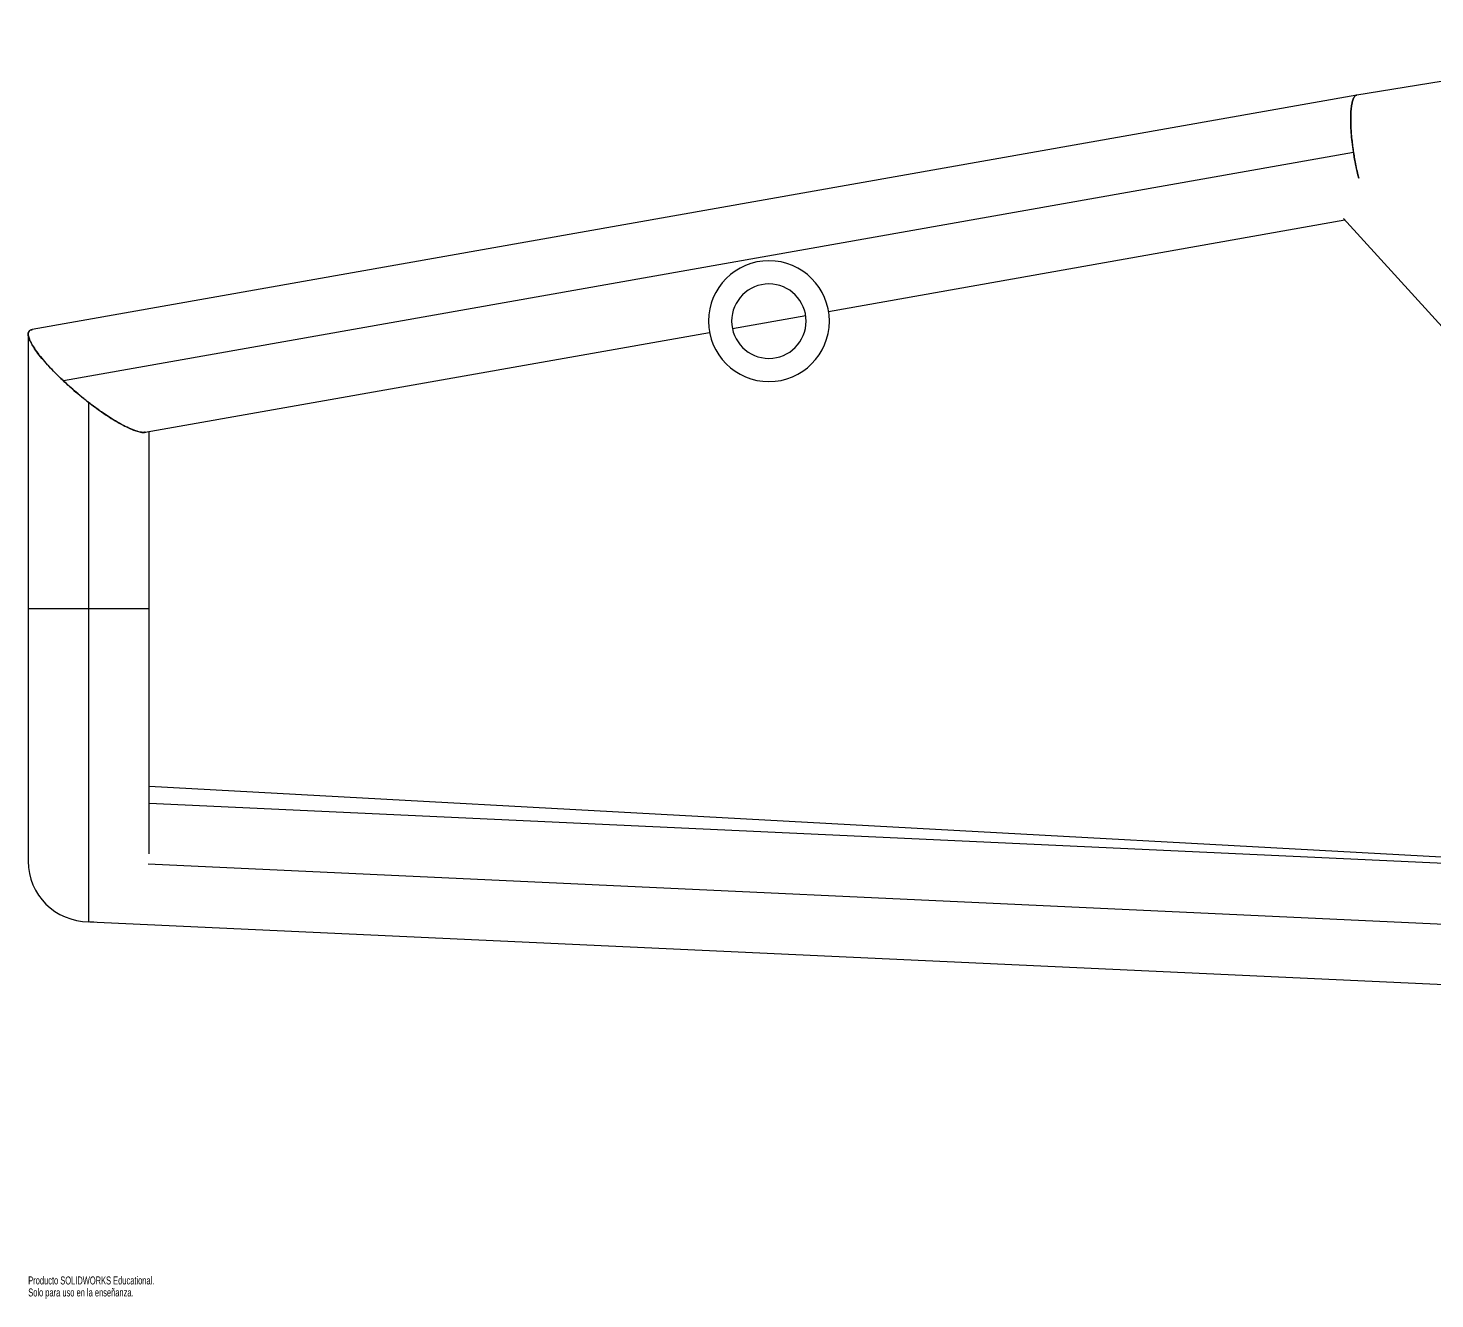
# Model space of a CAD drawing. Header units: metres. Extents: x -1.25 to 2.78, y -0.2 to 1.16.
# Drawn here: x -1.251 to -0.401, y -0.205 to 0.563 of the extents above; entities that cross this region are included whole.
import ezdxf

# ---------------------------------------------------------------- set-up
doc = ezdxf.new("R2010")
doc.units = ezdxf.units.M
doc.styles.add('SLDTEXTSTYLE0', font='TXT', dxfattribs={"width": 0.7})

msp = doc.modelspace()

# ---------------------------------------------------------------- linework, layer by layer
at = {"color": 7, "linetype": 'Continuous', "lineweight": 25}
for p, q in [((-0.19956, 0.56258), (-0.44807, 0.52219)), ((-0.4481, 0.52219), (-1.24813, 0.38051)), ((-0.45013, 0.48744), (-1.22923, 0.34947)), ((-0.76717, 0.39152), (-0.45544, 0.44672)), ((-0.45625, 0.44761), (-0.07237, 0.02533)), ((-0.82526, 0.38123), (-0.78098, 0.38908)), ((-1.25052, 0.37768), (-1.25052, 0.05936)), ((-1.1798, 0.31845), (-0.83907, 0.37879)), ((-1.21401, 0.02285), (-1.21401, 0.33651)), ((-1.1775, 0.06382), (-1.1775, 0.31886)), ((-1.1775, 0.21176), (-1.25052, 0.21176)), ((-0.09041, 0.04517), (-1.1775, 0.10445)), ((-0.08917, 0.04381), (-1.1775, 0.09429)), ((-0.05107, 0.00527), (-1.17803, 0.05754)), ((-1.21401, 0.02285), (-1.21105, 0.02297)), ((-1.2134, 0.02285), (0.05082, -0.03578))]:
    msp.add_line(p, q, dxfattribs=at)
for centre, radius, start, end in [((-0.8032, 0.38559), 0.03651, 90, 270), ((-0.8032, 0.38559), 0.03651, 270, 90), ((-0.8032, 0.38559), 0.02249, 90, 270), ((-0.8032, 0.38559), 0.02249, 270, 90), ((-1.21401, 0.05936), 0.03651, 180, 270)]:
    msp.add_arc(centre, radius, start, end, dxfattribs=at)
for points, knots in [([(-0.44696, 0.47193), (-0.44708, 0.47239), (-0.44769, 0.47461), (-0.44864, 0.479), (-0.44977, 0.48492), (-0.45067, 0.4909), (-0.45132, 0.49667), (-0.45172, 0.50202), (-0.45187, 0.50679), (-0.4518, 0.51088), (-0.45153, 0.51446), (-0.45105, 0.5174), (-0.4504, 0.51963), (-0.44967, 0.52108), (-0.44889, 0.52193), (-0.44834, 0.52211), (-0.44807, 0.52219)], [0, 0, 0, 0, 0.021862, 0.105604, 0.190378, 0.275132, 0.358817, 0.440455, 0.519195, 0.594355, 0.665445, 0.744944, 0.817967, 0.884603, 0.945142, 1, 1, 1, 1]), ([(-0.44807, 0.52206), (-0.44832, 0.52204), (-0.44899, 0.52197), (-0.44988, 0.52079), (-0.45073, 0.51872), (-0.45133, 0.5159), (-0.4517, 0.51259), (-0.45187, 0.50873), (-0.45182, 0.50444), (-0.45158, 0.49987), (-0.45119, 0.49547), (-0.45071, 0.49135), (-0.45032, 0.4887), (-0.45013, 0.48744)], [0, 0, 0, 0, 0.063141, 0.173724, 0.281165, 0.384217, 0.481962, 0.573824, 0.675896, 0.769112, 0.853815, 0.930558, 1, 1, 1, 1]), ([(-0.45013, 0.48744), (-0.44993, 0.48617), (-0.4495, 0.48351), (-0.4487, 0.47935), (-0.44785, 0.47537), (-0.44721, 0.47291), (-0.44694, 0.47186)], [0, 0, 0, 0, 0.236301, 0.497344, 0.785351, 1, 1, 1, 1]), ([(-1.24804, 0.38047), (-1.24853, 0.38037), (-1.24966, 0.38014), (-1.25047, 0.37897), (-1.25061, 0.37713), (-1.24991, 0.37467), (-1.24846, 0.37171), (-1.24624, 0.36823), (-1.24331, 0.36435), (-1.23979, 0.36019), (-1.23596, 0.35606), (-1.23199, 0.35208), (-1.22768, 0.348), (-1.22312, 0.34394), (-1.21846, 0.34001), (-1.21543, 0.33763), (-1.21401, 0.33651)], [0, 0, 0, 0, 0.051095, 0.116694, 0.184843, 0.255389, 0.327791, 0.401173, 0.483175, 0.563491, 0.640727, 0.713812, 0.782048, 0.863505, 0.935998, 1, 1, 1, 1]), ([(-1.22923, 0.34947), (-1.23037, 0.35056), (-1.23278, 0.35285), (-1.23629, 0.35642), (-1.23982, 0.36024), (-1.24321, 0.36422), (-1.24608, 0.36801), (-1.2483, 0.37145), (-1.24982, 0.37444), (-1.25061, 0.37702), (-1.25048, 0.37899), (-1.24968, 0.38018), (-1.24852, 0.38034), (-1.2481, 0.38039)], [0, 0, 0, 0, 0.078819, 0.165425, 0.259802, 0.361464, 0.469347, 0.562853, 0.658367, 0.754699, 0.850897, 0.946491, 1, 1, 1, 1]), ([(-1.17992, 0.31856), (-1.1802, 0.31848), (-1.18113, 0.31822), (-1.18371, 0.31869), (-1.18746, 0.31993), (-1.19183, 0.32194), (-1.19654, 0.32451), (-1.2014, 0.3275), (-1.20652, 0.33094), (-1.21173, 0.33472), (-1.21685, 0.33871), (-1.22147, 0.34253), (-1.22557, 0.3461), (-1.22805, 0.34838), (-1.22923, 0.34947)], [0, 0, 0, 0, 0.038392, 0.126184, 0.214438, 0.303249, 0.392185, 0.480365, 0.566691, 0.66629, 0.760147, 0.847277, 0.927233, 1, 1, 1, 1]), ([(-1.21401, 0.33651), (-1.21274, 0.33554), (-1.21009, 0.33352), (-1.2059, 0.33052), (-1.20142, 0.32751), (-1.19673, 0.32462), (-1.1924, 0.32224), (-1.18859, 0.32044), (-1.18536, 0.31919), (-1.18254, 0.31846), (-1.18053, 0.31825), (-1.17977, 0.31853), (-1.17953, 0.31861)], [0, 0, 0, 0, 0.096146, 0.199908, 0.310968, 0.428659, 0.552057, 0.647853, 0.746116, 0.846872, 0.950462, 1, 1, 1, 1])]:
    msp.add_open_spline(points, degree=3, knots=knots, dxfattribs=at)

# ---------------------------------------------------------------- texts
at = {"color": 7, "linetype": 'Continuous', "char_height": 0.0048336, "attachment_point": 1, "style": 'SLDTEXTSTYLE0'}
for s, insert in [('Producto SOLIDWORKS Educational.', (-1.25052, -0.19141)), ('Solo para uso en la enseñanza.', (-1.25052, -0.19866))]:
    msp.add_mtext(s, dxfattribs=dict(at, insert=insert))

doc.saveas('drawing.dxf')
